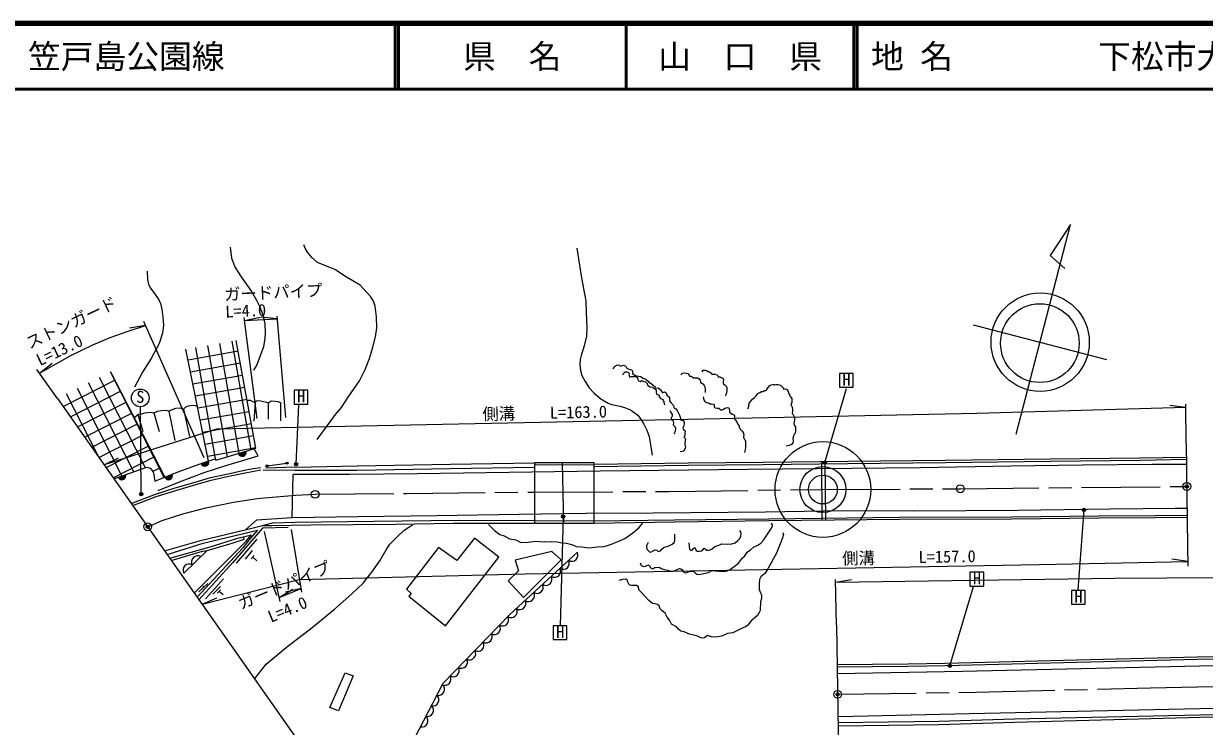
# Model space of a CAD drawing. Units: millimetres at full size, sheet at 1:1000; details may follow other scales. Extents: x 40000 to 680000, y 20000 to 380000.
# Drawn here: x 241065 to 421232, y 272863 to 380000 of the extents above; entities that cross this region are included whole.
import ezdxf
from ezdxf.enums import TextEntityAlignment as Align

# ---------------------------------------------------------------- set-up
doc = ezdxf.new("R2010")
doc.units = ezdxf.units.MM
doc.header["$LTSCALE"] = 1000
doc.header["$PDMODE"] = 32
doc.header["$PDSIZE"] = 500
doc.linetypes.add('CHAIN', pattern=[18.5, 12, -1.5, 3.5, -1.5])
for name, color, linetype, lineweight in [('M-BGD', 7, 'Continuous', 25), ('M-BGD-EXST', 7, 'Continuous', 25), ('M-BMK', 2, 'CHAIN', 13), ('M-BMK-OTRS', 5, 'Continuous', 25), ('M-BMK-SRVR', 3, 'Continuous', 25), ('M-STR-HTXT', 7, 'Continuous', 13), ('M-STR-STR1', 1, 'Continuous', 25), ('M-TTL', 2, 'Continuous', 140), ('M-TTL-LINE', 7, 'Continuous', 50)]:
    doc.layers.add(name, color=color, linetype=linetype, lineweight=lineweight)
doc.layers.add('M-OTRS', color=6, linetype='Continuous')
doc.layers.add('M-TTL-TXT', color=7, linetype='Continuous')
doc.styles.add('ＭＳ ゴシック', font='')
doc.styles.get('ＭＳ ゴシック').set_extended_font_data('MS Gothic')

msp = doc.modelspace()

# ---------------------------------------------------------------- hatches: boundary and pattern name
at = {"layer": 'M-BGD'}
for points in [[(273852, 314484, 0.41421), (274598, 314080, 0.41421), (275002, 314826)], [(268159, 312949, 0.41421), (268915, 312563, 0.41421), (269301, 313318)], [(255509, 310845, 0.41421), (256273, 310476, 0.41421), (256642, 311240)], [(262613, 310848, 0.41421), (263394, 310516, 0.41421), (263726, 311296)]]:
    msp.add_hatch(color=256, dxfattribs=at).paths.add_polyline_path(points)
at = {"layer": 'M-BGD-EXST'}
for points in [[(282459, 312666, 1), (282833, 312999, 0.41421), (282480, 313019, 0.41421)], [(363138, 312905, 1), (363512, 313237, 0.41421), (363159, 313258, 0.41421)], [(258824, 308110, 1), (259197, 308443, 0.41421), (258844, 308463, 0.41421)], [(323188, 304679, 1), (323561, 305012, 0.41421), (323208, 305032, 0.41421)], [(402661, 305706, 1), (403035, 306039, 0.41421), (402682, 306059, 0.41421)], [(382222, 281926, 1), (382596, 282258, 0.41421), (382243, 282279, 0.41421)]]:
    msp.add_hatch(color=256, dxfattribs=at).paths.add_polyline_path(points)

# ---------------------------------------------------------------- linework, layer by layer
at = {"layer": 'M-BGD'}
for p, q in [((272818, 331568), (275733, 315040)), ((276501, 315263), (273516, 331688)), ((269301, 313318), (265821, 330369)), ((273811, 330061), (266160, 328712)), ((267274, 330618), (270270, 313631)), ((269122, 330935), (272115, 313965)), ((270970, 331252), (273923, 314505)), ((274147, 328216), (266535, 326874)), ((262509, 310805), (254310, 326896)), ((254345, 326913), (262613, 310848)), ((274482, 326372), (266910, 325036)), ((247106, 321612), (255002, 325636)), ((256075, 311042), (249282, 324375)), ((257864, 311663), (250958, 325215)), ((259652, 312283), (252634, 326056)), ((274817, 324527), (267285, 323199)), ((252474, 313981), (247606, 323535)), ((248195, 320063), (255860, 323969)), ((275152, 322682), (267660, 321361)), ((249285, 318514), (256718, 322301)), ((263248, 320899), (264163, 316430)), ((265473, 321245), (266399, 317080)), ((275488, 320837), (268035, 319523)), ((276388, 322198), (276216, 319408)), ((278426, 319717), (278411, 322163)), ((250375, 316965), (257576, 320634)), ((251464, 315416), (258434, 318967)), ((259300, 317790), (258531, 320395)), ((260957, 320652), (261744, 317839)), ((275823, 318992), (268410, 317685)), ((252554, 313867), (259292, 317300)), ((276158, 317148), (268785, 315847)), ((253644, 312317), (260151, 315633)), ((276493, 315303), (269160, 314010)), ((254733, 310768), (261009, 313966)), ((260755, 311732), (261867, 312298)), ((277913, 312528), (281520, 313026)), ((273561, 297755), (276699, 301388)), ((269086, 299700), (265500, 296217)), ((274898, 298374), (275982, 299653)), ((275811, 298399), (276234, 298888)), ((276675, 298122), (276044, 298668)), ((267822, 293352), (269151, 294620)), ((268416, 294228), (268537, 294067)), ((268799, 292306), (271546, 295369)), ((269938, 293007), (271119, 294195)), ((270672, 293174), (271127, 293701)), ((271502, 292935), (270899, 293438))]:
    msp.add_line(p, q, dxfattribs=at)
for points in [[(285856, 316623), (288660, 320424), (289559, 321456), (290576, 323067), (292311, 325552), (293204, 327282), (293850, 328951), (294340, 330663), (294747, 332246), (294971, 333641), (294928, 335280), (294717, 336902), (294466, 337700), (294028, 338357), (292412, 340148), (291280, 340780), (290331, 341366), (288529, 342541), (285923, 343604), (285060, 344337), (284384, 345135), (284006, 345780), (283843, 346268)], [(272583, 345915), (272808, 344262), (273355, 342800), (274239, 341373), (275818, 339184), (276624, 337855), (277078, 336937), (277543, 335598), (277864, 334215), (277911, 332868), (277895, 331976), (277644, 330740), (277021, 328944), (276645, 327995), (276141, 327171)], [(325500, 345755), (326121, 341539), (326567, 339333), (326731, 338303), (326857, 337665), (326924, 335896), (327006, 333728), (326928, 332364), (326587, 330860), (326137, 329403), (325990, 328804), (325956, 327956), (326035, 327141), (326260, 326350), (326733, 325465), (327382, 324477), (328144, 323665), (329122, 322790), (330240, 322155), (330824, 321938), (332109, 321688), (332885, 321413), (333669, 321138), (334783, 320332), (335178, 319756), (335717, 318952), (336149, 318019), (336525, 317057), (336981, 314201)], [(259935, 342268), (259949, 341011), (260121, 340297), (260399, 339715), (261060, 338882), (261679, 337910), (261956, 337332), (262161, 336454), (262302, 335235), (262404, 334043), (262268, 332818), (261757, 331218), (260542, 328954), (259203, 326885), (258003, 324569)], [(331004, 327363), (331248, 327724), (331539, 327910), (331877, 327957), (332075, 327782), (332296, 327805), (332587, 327933), (332878, 327852), (333006, 327677), (333122, 327456), (333390, 327317), (333809, 327224), (333995, 327084), (333995, 326677), (334324, 326400), (334595, 326283), (334959, 326259), (335242, 326224), (335559, 325965), (335853, 325871), (336077, 325754), (336477, 325401), (336571, 325225), (336747, 325189), (337053, 324907), (337406, 324637), (337453, 324437), (337876, 324461), (338147, 324296), (338429, 323921), (338473, 323714), (338844, 323862), (339096, 323714), (339155, 323462), (339244, 323314), (339437, 323210), (339615, 323047), (339600, 322766), (339630, 322470), (339822, 322262), (340222, 321788), (340282, 321462), (340608, 321270), (340800, 321003), (341127, 320307), (341275, 319833), (341275, 319611), (341705, 319507), (341823, 319329), (341853, 319063), (341779, 318678), (341645, 318381), (341719, 318159), (341986, 317922), (341971, 317537), (341971, 317130), (341803, 316943), (342064, 316701), (342008, 316421), (341933, 316010), (341971, 315786), (342064, 315581), (341989, 315226), (341784, 314890), (341579, 314778), (341242, 314722)], [(332450, 326475), (332870, 326896), (333106, 326896), (333341, 326828), (333475, 326627), (333442, 326291), (333509, 326089), (333761, 326223), (334148, 326223), (334518, 326207), (334736, 326072), (334753, 325837), (334871, 325518), (335123, 325417), (335375, 325568), (335678, 325434), (335930, 325383), (336233, 325114), (336266, 324862), (336418, 324762), (336636, 324610), (337006, 324577), (337241, 324375), (337561, 324173), (337561, 323804), (337645, 323501), (338032, 323350), (338065, 323098), (338301, 322796), (338553, 322762), (338727, 322471), (338808, 322121), (338862, 321878)], [(341361, 326478), (341609, 326699), (341901, 326753), (342220, 326735), (342424, 326655), (342618, 326425), (342645, 326275), (342911, 326266), (343070, 326142), (343274, 326009), (343566, 326009), (343947, 325974), (344142, 325841), (344293, 325637), (344337, 325327), (344443, 325195), (344700, 325071), (344921, 324832), (345019, 324610), (345045, 324283), (345072, 323769)], [(344603, 326892), (344765, 327188), (345045, 327188), (345308, 327101), (345369, 326978), (345527, 326995), (345755, 326882), (346036, 326715), (346071, 326514), (346246, 326540), (346597, 326549), (346824, 326470), (347017, 326312), (347035, 326154), (347298, 326146), (347508, 326067), (347692, 325927), (347841, 325760), (347815, 325454), (347797, 325077), (348069, 324911), (348280, 324718), (348358, 324473), (348376, 324061), (348332, 323710), (348218, 323404), (348087, 323194)], [(351550, 321255), (351713, 321698), (351767, 322114), (352021, 322440), (352347, 322783), (352582, 322991), (352850, 323258), (353117, 323606), (353414, 323781), (353650, 323894), (353856, 323904), (354122, 324058), (354317, 324068), (354471, 324201), (354677, 324509), (354936, 324823), (355135, 324942), (355405, 324988), (355636, 324962), (355709, 324909), (355894, 324968), (356164, 324968), (356415, 324949), (356587, 324830), (356811, 324639), (356963, 324493), (356956, 324315), (357207, 324315), (357478, 324289), (357564, 324190), (357700, 323903), (357782, 323678), (357932, 323461), (357969, 323229), (358089, 323080), (358284, 322870), (358306, 322578), (358279, 322257), (358204, 322068), (358151, 321871), (358256, 321750), (358355, 321546), (358393, 321176), (358385, 320896), (358347, 320646), (358362, 320472), (358544, 320306), (358627, 320094), (358695, 319792), (358695, 319535), (358650, 319293), (358574, 319043), (358574, 318930), (358688, 318733), (358862, 318466), (358862, 318216), (358847, 317755), (358718, 317467), (358567, 317286), (358552, 317082), (358454, 316734), (358508, 316386), (358431, 316089), (358210, 315843), (357896, 315673), (357420, 315571)], [(275168, 322597), (275615, 322589), (276025, 322405), (276388, 322198), (276543, 322428), (276745, 322520), (277264, 322503), (277675, 322399), (278140, 322266), (278411, 322163), (278676, 322382), (278889, 322497), (279428, 322455), (279836, 322390), (280244, 322219), (280268, 319440)], [(344744, 323118), (344800, 322828), (344905, 322547), (345050, 322353), (345300, 322257), (345582, 322176), (345807, 322055), (346033, 322039), (346323, 321983), (346420, 321830), (346420, 321572), (346597, 321443), (346911, 321371), (347121, 321371), (347322, 321210), (347475, 321105), (347677, 321121), (347878, 321210), (348104, 321355), (348434, 321459), (348595, 321451), (348700, 321331), (348765, 320976), (348789, 320743), (348958, 320614), (349200, 320469), (349425, 320380), (349546, 320195), (349547, 319903), (349547, 319677), (349709, 319549), (349886, 319315), (349999, 318985), (350265, 318695), (350257, 318461), (350442, 318123), (350651, 317922), (350869, 317640), (350947, 317291), (350907, 316997), (350957, 316733), (351089, 316601), (351201, 316327), (351232, 315891), (351232, 315444), (351161, 315028), (351069, 314633)], [(257918, 319971), (258616, 320454), (259119, 320487), (259539, 320668), (259960, 320718), (260512, 320742), (260957, 320652), (261517, 320915), (262069, 321031), (262745, 321072), (263124, 320973), (263248, 320899), (263635, 321138), (264303, 321368), (264879, 321451), (265473, 321245), (265613, 321385), (265827, 321574), (266201, 321706), (266811, 321813), (267223, 321797), (267598, 321661)], [(339659, 321032), (339880, 320682), (340016, 320410), (340016, 320138), (339863, 319850), (339863, 319680), (340135, 319527), (340203, 319153), (340186, 318831), (340407, 318593), (340543, 318338), (340492, 317829), (340356, 317591), (340254, 317472)], [(254841, 310615), (259884, 312363), (260357, 312209), (260707, 311819), (260871, 311521), (261077, 310226), (264480, 311603), (268549, 313075), (270315, 313646), (270419, 313459), (275151, 314872), (276501, 315263)], [(261584, 308824), (264859, 310157), (268635, 311573), (271743, 312573), (274287, 313350), (276836, 314088), (276229, 315157)], [(257486, 306856), (261182, 308280), (264171, 309229), (267219, 310115), (269590, 310786), (272260, 311377), (274519, 311878), (276113, 312164), (277202, 312347)], [(257723, 306518), (261315, 307903), (264287, 308846), (267329, 309731), (269688, 310398), (272346, 310986), (274598, 311485), (276182, 311769), (277268, 311952)], [(262576, 299619), (268266, 301259), (272948, 302369), (275091, 302858), (277511, 303506)], [(262950, 299088), (268477, 300814), (276748, 302787), (275627, 301494), (274504, 300088), (267551, 292546)], [(281442, 303186), (277520, 303076), (272991, 297838), (267815, 292171)], [(276380, 280234), (278096, 282337), (279606, 283636), (281423, 285159), (284862, 287730), (288477, 290737), (291147, 293081), (292857, 294705), (294179, 296356), (295416, 298087), (296405, 299755), (296951, 300662), (298004, 301723), (299157, 302758), (300017, 303343), (300452, 303568)], [(311996, 303629), (312908, 302742), (313744, 302137), (314392, 301924), (315220, 301438), (316158, 301310), (316951, 300892), (318043, 300961), (319160, 301080), (320469, 300994), (321612, 301053), (322474, 301019), (323182, 300832), (323915, 300798), (324691, 300593), (325382, 300278), (326201, 300218), (327416, 300056), (328567, 300252), (329642, 300295), (330759, 300636), (331714, 301036), (332794, 301515), (333971, 302307), (334952, 303126), (335617, 303953)], [(335147, 297784), (335247, 297505), (335406, 297347), (335677, 297260), (335949, 297287), (336141, 297399), (336393, 297466), (336572, 297393), (336691, 297115), (336870, 296949), (337102, 296923), (337400, 297062), (337758, 297115), (338142, 297062), (338354, 296929), (338818, 296784), (339342, 296678), (339719, 296519), (340170, 296525), (340488, 296638), (340786, 296803), (341164, 296909), (341349, 296903), (341528, 296744), (341699, 296496), (341849, 296337), (342133, 296287), (342534, 296445), (342784, 296546), (343076, 296537), (343369, 296404), (343577, 296195), (343811, 296045), (344087, 296037), (344871, 296162), (345548, 296329), (346116, 296637), (346550, 296587), (347209, 296537), (348243, 296538), (348783, 296727), (349474, 297257), (350137, 297749), (350762, 298554), (351122, 298838), (351445, 299411), (351957, 299790), (352459, 300206), (353084, 300490), (353567, 300793), (353955, 301238), (354590, 302175), (355092, 302942), (355310, 303396), (355310, 303605), (355167, 303832)], [(263360, 298505), (269535, 300214), (273775, 301568), (275839, 302061)], [(263604, 298157), (268363, 299584), (269086, 299700), (272883, 300778), (274743, 301424), (274658, 301779)], [(267113, 293169), (275019, 301094), (275839, 302061)], [(356894, 302416), (357025, 302118), (356858, 301617), (356488, 300675), (355939, 299267), (354621, 296891), (354214, 296244), (353563, 295679), (353361, 295276), (353284, 294586), (353322, 293741), (353486, 293243), (353677, 292918), (353663, 292333), (353507, 291832), (353470, 290507), (353294, 290203), (353022, 289787), (352054, 288935), (351567, 288313), (351239, 288030), (350593, 287770), (349291, 287125), (348476, 287023), (347606, 286615), (346988, 286515), (346516, 286443), (346044, 286497), (345427, 286733), (344964, 286361), (344755, 286316), (344392, 286343), (343765, 286651), (343266, 286787), (342666, 286914), (341855, 287262), (341365, 287371), (341056, 287625), (340666, 288024), (339921, 288450), (339593, 289069), (339248, 289486), (338958, 290140), (338522, 290476), (338195, 290784), (338023, 291229), (337796, 291465), (337405, 291519), (337024, 291619), (336440, 292076), (335232, 293356), (334987, 293610), (334833, 294200), (334561, 294354), (333843, 294363), (333562, 294372), (333416, 294517), (333262, 294862), (333199, 295125), (332972, 295280), (332454, 295252), (331882, 295089)], [(336348, 300895), (336113, 300396), (336153, 299898), (336544, 299488), (336788, 299410), (337150, 299634), (337424, 299781), (337688, 299722), (337912, 299527), (338225, 299605), (338450, 299898), (338783, 300201), (339398, 300357), (340005, 300631), (340337, 300914), (340415, 301149), (340406, 302145)], [(342545, 300862), (342667, 299864), (342866, 299679), (343052, 299714), (343294, 299957), (343480, 300114), (343573, 299928), (343665, 299672), (343851, 299550), (344186, 299550), (344478, 299615), (344721, 299793), (344921, 300007), (345035, 299935), (345299, 299729), (345577, 299707), (345805, 299757), (346126, 299928), (346518, 300277), (346825, 300399), (347153, 300463), (347595, 300705), (348508, 300662), (349143, 300712), (349659, 300863), (350044, 301177), (350372, 301526), (350501, 301868), (350565, 302275), (350472, 302567), (350315, 302660)], [(294891, 254107), (295406, 258005), (299542, 268227), (300044, 269748), (303563, 276525), (305103, 279472), (315266, 289897), (325555, 299416)]]:
    msp.add_lwpolyline(points, dxfattribs=at)
for points in [[(313595, 298663), (309869, 301564), (307165, 298164), (304386, 300120), (299488, 293776), (300218, 293103), (299859, 292688), (305460, 288174)], [(323062, 298239), (321661, 299524), (316054, 298226), (316556, 296594), (315013, 295064), (317359, 292520)], [(290133, 281035), (291366, 280556), (289105, 275210), (287791, 275763)]]:
    msp.add_lwpolyline(points, close=True, dxfattribs=at)
for centre in [(278207, 312568), (281225, 312986)]:
    msp.add_circle(centre, 150, dxfattribs=at)
for centre, radius, start, end in [((274427, 314655), 600, 196.55411, 16.55411), ((268730, 313133), 600, 197.92834, 17.92834), ((256075, 311042), 600, 199.20255, 19.20255), ((263170, 311072), 600, 201.96955, 21.96955), ((324725, 298979), 938, 237.75721, 27.79964), ((266321, 296670), 938, 59.49058, 208.8312), ((267619, 297930), 938, 59.49058, 208.8312), ((323410, 297736), 930, 236.68716, 28.86969), ((320755, 295279), 930, 236.68716, 28.86969), ((322069, 296522), 938, 237.75721, 27.79964), ((319414, 294065), 938, 237.75721, 27.79964), ((316759, 291607), 938, 237.75721, 27.79964), ((318099, 292822), 930, 236.68716, 28.86969), ((315440, 290366), 933, 238.32223, 28.7172), ((312888, 287809), 933, 240.9863, 30.46403), ((314145, 289098), 933, 240.9863, 30.46403), ((311630, 286519), 933, 240.9863, 30.46403), ((310373, 285230), 933, 240.9863, 30.46403), ((307859, 282651), 933, 240.9863, 30.46403), ((309116, 283940), 933, 240.9863, 30.46403), ((306602, 281361), 933, 240.9863, 30.46403), ((305344, 280072), 933, 246.31288, 30.46403), ((303512, 276912), 933, 256.40561, 48.51686), ((304351, 278518), 933, 256.30769, 48.51686), ((302672, 275305), 935, 256.6841, 48.4432), ((301835, 273699), 933, 256.91359, 48.21371)]:
    msp.add_arc(centre, radius, start, end, dxfattribs=at)
at = {"layer": 'M-BGD-EXST'}
for p, q in [((367647, 326667), (365547, 326667)), ((365547, 326667), (365547, 324567)), ((367647, 324567), (367647, 326667)), ((363325, 313071), (366627, 324382)), ((365547, 324567), (367647, 324567)), ((284441, 324100), (282341, 324100)), ((282341, 324100), (282341, 322000)), ((284441, 322000), (284441, 324100)), ((259010, 308277), (258906, 321597)), ((282341, 322000), (284441, 322000)), ((282646, 312832), (283050, 321905)), ((323374, 304846), (322921, 288210)), ((402848, 305872), (401921, 293657)), ((387562, 296362), (385462, 296362)), ((385462, 296362), (385462, 294262)), ((387562, 294262), (387562, 296362)), ((382409, 282092), (386026, 294202)), ((385462, 294262), (387562, 294262)), ((403039, 293600), (400939, 293600)), ((400939, 293600), (400939, 291500)), ((403039, 291500), (403039, 293600)), ((400939, 291500), (403039, 291500)), ((323974, 288204), (321874, 288204)), ((321874, 288204), (321874, 286104)), ((323974, 286104), (323974, 288204)), ((321874, 286104), (323974, 286104))]:
    msp.add_line(p, q, dxfattribs=at)
for centre, radius in [((258865, 322946), 1350), ((282646, 312832), 250), ((363325, 313071), 250), ((259010, 308277), 250), ((323374, 304846), 250), ((402848, 305872), 250), ((382409, 282092), 250)]:
    msp.add_circle(centre, radius, dxfattribs=at)
at = {"layer": 'M-BMK'}
for points in [[(259995, 303288), (262218, 304274), (265358, 305276), (268879, 306162), (273099, 307032), (276681, 307605), (278975, 307806), (282611, 308086), (285552, 308238), (299477, 308379), (318996, 308579), (339573, 308683), (362796, 308999), (383996, 309088), (418550, 309447)], [(365275, 277749), (386414, 278086), (412991, 278729), (431894, 279174), (454403, 279748), (492859, 280563), (532075, 281424)]]:
    msp.add_lwpolyline(points, dxfattribs=at)
at = {"layer": 'M-BMK-OTRS'}
for p, q in [((246236, 322848), (300569, 245607)), ((418459, 315965), (418678, 300366)), ((365098, 288309), (365429, 268559))]:
    msp.add_line(p, q, dxfattribs=at)
at = {"layer": 'M-BMK-SRVR'}
for p, q in [((392493, 317414), (400792, 349383)), ((400792, 349383), (397694, 344638)), ((397694, 344638), (399952, 342661)), ((385973, 334087), (406300, 328810))]:
    msp.add_line(p, q, dxfattribs=at)
for centre, radius in [((396177, 331438), 7500), ((396129, 331287), 6000), ((418550, 309447), 600), ((285552, 308238), 600), ((383996, 309088), 600), ((259995, 303288), 600), ((365275, 277749), 600)]:
    msp.add_circle(centre, radius, dxfattribs=at)
at = {"layer": 'M-OTRS'}
for p in [(418550, 309447), (418550, 309447), (259995, 303288), (259995, 303288), (365275, 277749), (365275, 277749)]:
    msp.add_point(p, dxfattribs=at)
at = {"layer": 'M-STR-HTXT'}
for p, q in [((276699, 319806), (274727, 335201)), ((274784, 334754), (277189, 335248)), ((279740, 334981), (277300, 335253)), ((279705, 335389), (281020, 319927)), ((259653, 333966), (257226, 333596)), ((268622, 313778), (259386, 334569)), ((274784, 334754), (279740, 334981)), ((243481, 326734), (245409, 328254)), ((246236, 322848), (243097, 327277)), ((418401, 321487), (415966, 321800)), ((418459, 315965), (418396, 321978)), ((253355, 312728), (255551, 313825)), ((281882, 302891), (283491, 293337)), ((277777, 302552), (280182, 291913)), ((418678, 300366), (418726, 297283)), ((418714, 298021), (416282, 298352)), ((280052, 292489), (283398, 293890)), ((280052, 292489), (282140, 293780)), ((283398, 293890), (281013, 293307)), ((365098, 288309), (364940, 295264)), ((364949, 294861), (367369, 295278)), ((268300, 291481), (270556, 292451))]:
    msp.add_line(p, q, dxfattribs=at)
for points in [[(243481, 326734), (248282, 329423), (251652, 331037), (254292, 332160), (256891, 333086), (259653, 333966)], [(418401, 321487), (386540, 320562), (347338, 319763), (302495, 318831), (270521, 318152), (253355, 312728)], [(268300, 291481), (283129, 295251), (317614, 296112), (351144, 296744), (396039, 297532), (418714, 298021)], [(364949, 294861), (407575, 295438), (463239, 295814), (531587, 296358)]]:
    msp.add_lwpolyline(points, dxfattribs=at)
at = {"layer": 'M-STR-STR1'}
for p, q in [((282502, 311918), (277618, 311859)), ((282550, 312371), (278015, 312244)), ((319043, 312726), (328115, 312763)), ((323252, 313061), (323437, 303865)), ((362790, 313252), (362880, 304313)), ((363336, 313259), (363425, 304319)), ((282049, 304711), (282190, 311263)), ((319043, 304260), (328115, 304223))]:
    msp.add_line(p, q, dxfattribs=at)
for points in [[(328115, 312819), (342476, 313045), (353879, 313139), (366817, 313303), (381736, 313424), (397732, 313633), (411408, 313805), (418487, 313929)], [(328115, 312469), (342480, 312695), (353883, 312789), (366820, 312953), (381740, 313074), (397736, 313283), (411414, 313455), (418492, 313579)], [(418503, 312800), (413271, 312781), (402641, 312699), (391703, 312522), (377915, 312288), (351594, 312025), (329033, 311765), (301212, 311387), (290832, 311246), (282190, 311263)], [(282502, 311918), (291932, 311923), (306146, 312173), (318994, 312386)], [(282550, 312371), (291980, 312598), (306194, 312848), (319043, 313061)], [(274924, 302820), (276643, 304353), (282049, 304711)], [(282049, 304711), (292085, 304878), (304137, 305031), (316702, 305209), (326910, 305352), (337121, 305429), (354273, 305594), (366067, 305759), (377056, 305708), (392792, 305827), (406843, 306012), (416764, 306119), (418597, 306119)], [(328115, 304223), (340392, 304327), (354756, 304528), (374701, 304738), (391804, 304811), (405152, 304942), (413726, 305029), (418615, 305051)], [(328115, 303865), (340396, 304027), (354759, 304228), (374703, 304438), (391806, 304511), (405155, 304642), (413728, 304729), (418616, 304751)], [(277511, 303506), (279038, 303876), (282551, 304015), (294486, 304125), (307512, 304303), (319043, 304260)], [(277511, 303506), (278945, 303473), (284844, 303586), (297808, 303708), (306606, 303841), (317101, 303865), (319043, 303865)], [(365199, 282281), (375972, 282410), (381718, 282480), (391890, 282742), (399747, 282958), (420142, 283467), (429633, 283578), (448774, 284219), (470200, 284702), (482311, 284910), (500401, 285414), (513511, 285743), (531929, 286125)], [(365205, 281931), (375976, 282060), (381725, 282130), (391900, 282392), (399756, 282608), (420148, 283117), (429641, 283229), (448834, 283789), (470226, 284241), (482338, 284490), (500400, 284934), (513401, 285323), (531938, 285834)], [(531971, 284769), (512537, 284321), (487396, 283715), (447616, 282659), (384325, 281206), (365223, 280885)], [(532183, 277955), (513485, 277631), (488274, 276959), (448659, 276157), (385392, 274786), (365332, 274339)], [(365347, 273459), (380695, 273652), (392261, 273992), (420560, 274608), (446843, 275154), (468213, 275616), (489035, 275993), (513351, 276560), (532216, 276899)], [(365356, 272935), (380713, 273159), (392323, 273496), (420567, 274258), (446850, 274804), (468220, 275266), (489043, 275643), (513359, 276210), (532226, 276549)]]:
    msp.add_lwpolyline(points, dxfattribs=at)
msp.add_lwpolyline([(319043, 303865), (328115, 303865), (328115, 313061), (319043, 313061)], close=True, dxfattribs=at)
for radius in [7300, 3500, 2200]:
    msp.add_circle((363020, 308968), radius, dxfattribs=at)
at = {"layer": 'M-TTL'}
msp.add_line((680000, 380000), (40000, 380000), dxfattribs=at)
at = {"layer": 'M-TTL-LINE'}
for p, q in [((297750, 380000), (297750, 370000)), ((298250, 380000), (298250, 370000)), ((333000, 380000), (333000, 370000)), ((367750, 380000), (367750, 370000)), ((368250, 380000), (368250, 370000)), ((40000, 370000), (680000, 370000))]:
    msp.add_line(p, q, dxfattribs=at)

# ---------------------------------------------------------------- texts
at = {"layer": 'M-BGD-EXST', "style": 'ＭＳ ゴシック'}
for p in [(366000, 324259), (282793, 321692), (385914, 293954), (401392, 291192), (322327, 285796)]:
    msp.add_text('H', height=1833, dxfattribs=at).set_placement(p, align=Align.BOTTOM_LEFT)
msp.add_text('S', height=1833, rotation=358.508, dxfattribs=at).set_placement((258209, 321653), align=Align.BOTTOM_LEFT)
at = {"layer": 'M-STR-HTXT', "style": 'ＭＳ ゴシック'}
for s, rotation, p in [('ガードパイプ', 2.627, (271726, 337230)), ('ストンガード', 25.589, (242211, 329856)), ('L=4.0', 2.627, (271902, 334621)), ('L=13.0', 25.589, (243791, 327273)), ('側溝', 1.191, (311089, 319009)), ('L=163.0', 1.191, (321381, 319223)), ('側溝', 1.006, (365987, 297004)), ('L=157.0', 1.006, (377638, 297209)), ('ガードパイプ', 22.724, (274463, 290148)), ('L=4.0', 22.724, (279019, 288140))]:
    msp.add_text(s, height=1833, rotation=rotation, dxfattribs=at).set_placement(p, align=Align.BOTTOM_LEFT)
at = {"layer": 'M-TTL-TXT', "style": 'ＭＳ ゴシック'}
for s, p in [('一般県道\u3000笠戸島公園線', (216734, 375000)), ('地 名', (370380, 375000)), ('下松市大字笠戸島\u3000大字東豊井', (405024, 375000))]:
    msp.add_text(s, height=3666, dxfattribs=at).set_placement(p, align=Align.MIDDLE_LEFT)
for s, p in [('県\u3000名', (315625, 375000)), ('山\u3000口\u3000県', (350375, 375000))]:
    msp.add_text(s, height=3666, dxfattribs=at).set_placement(p, align=Align.MIDDLE_CENTER)

doc.saveas('drawing.dxf')
